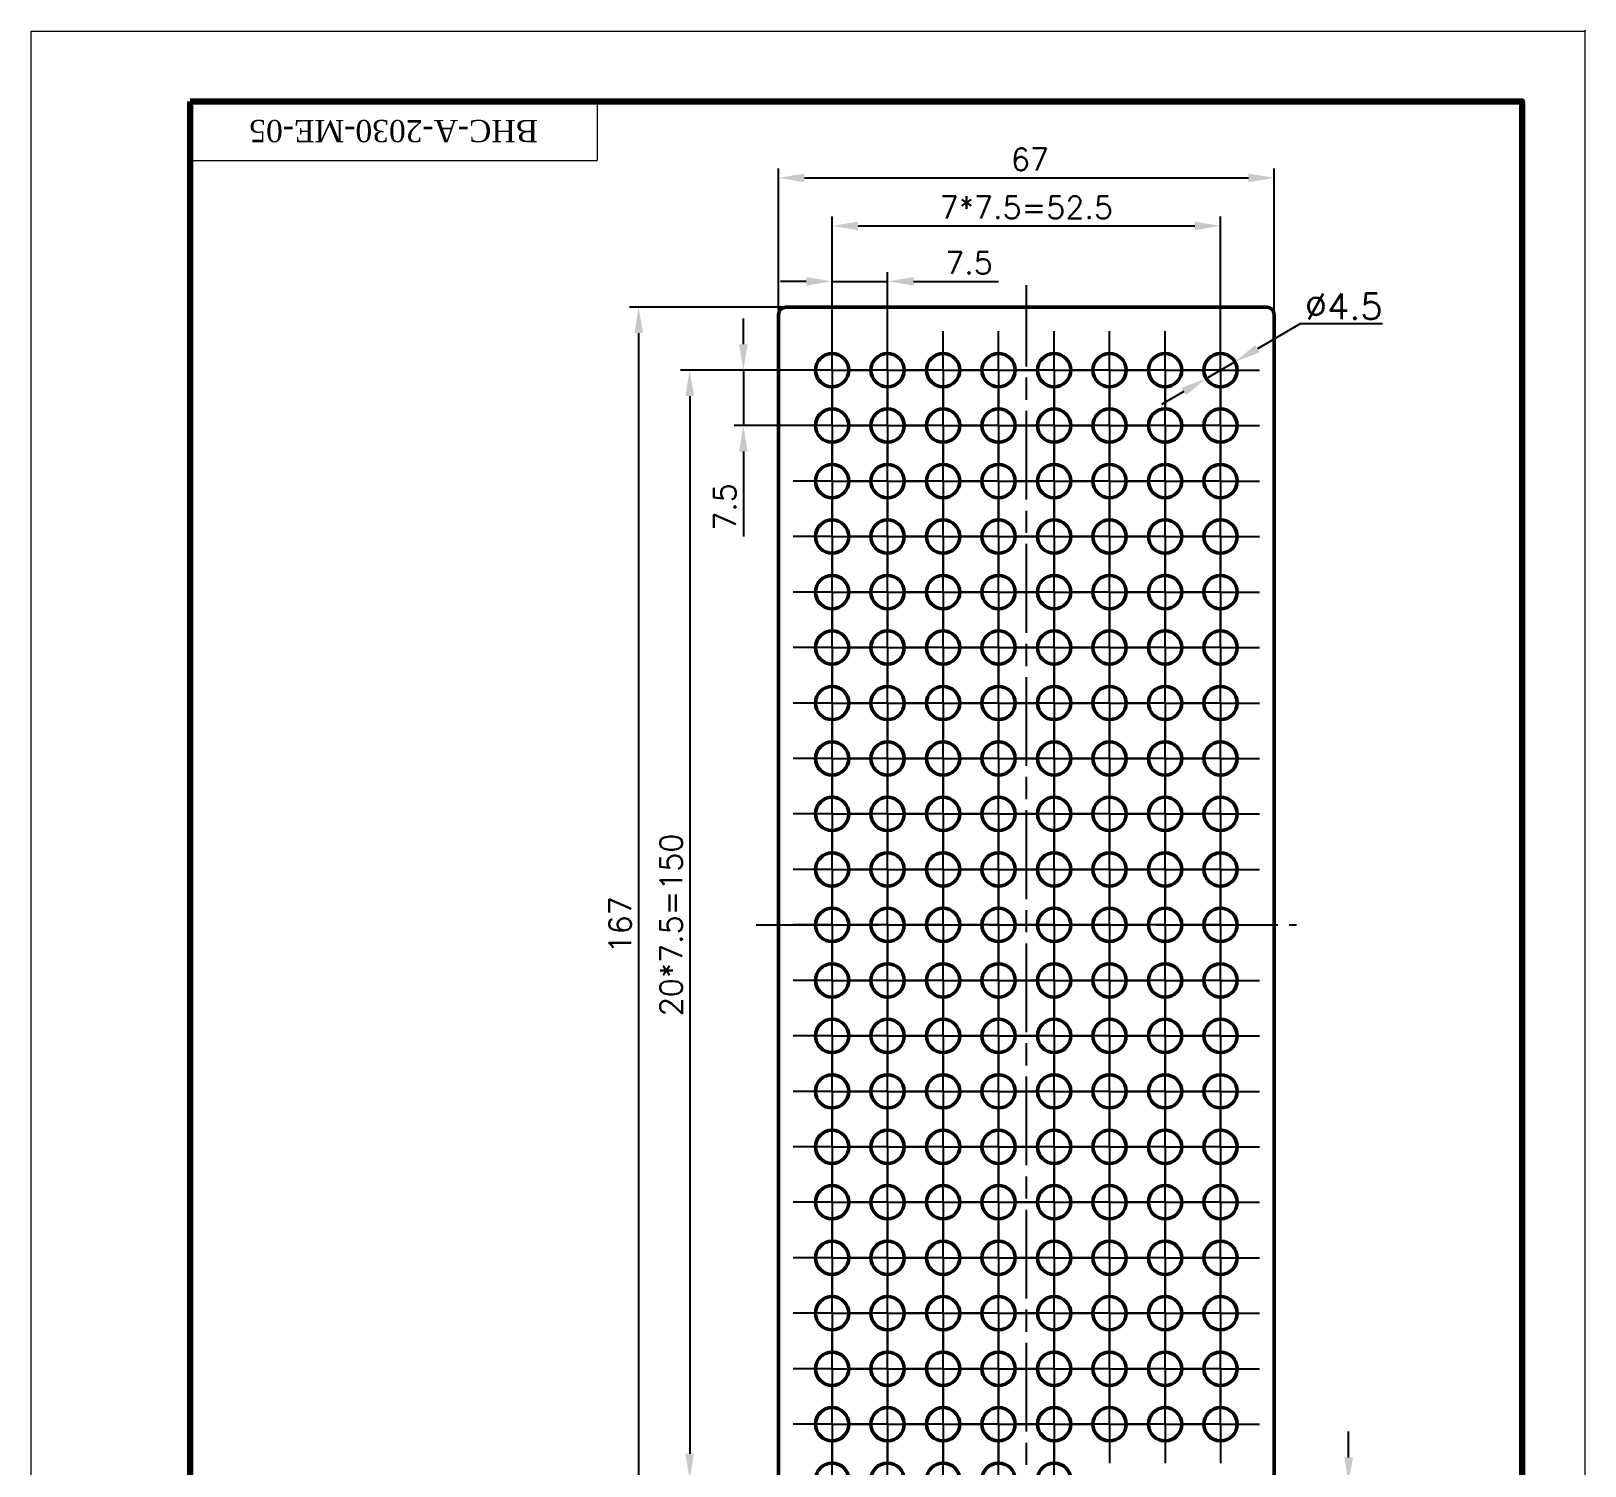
# Model space of a CAD drawing. Header units: millimetres. Extents: x -107 to 2261, y -1356 to -911.
# Drawn here: x 1355.8 to 1565.8, y -1105 to -911 of the extents above; entities that cross this region are included whole.
import ezdxf

# ---------------------------------------------------------------- set-up
doc = ezdxf.new("R2010")
doc.units = ezdxf.units.MM
doc.linetypes.add('AM_ISO08W050', pattern=[18, 12, -1.5, 3, -1.5])
doc.linetypes.add('AM_ISO08W050x2', pattern=[9, 6, -0.75, 1.5, -0.75])
doc.layers.get('Defpoints').update_dxf_attribs({"color": 4})
for name, color, linetype, lineweight in [('AM_0', 7, 'Continuous', 50), ('AM_5', 3, 'Continuous', 25), ('AM_6 @ 1', 2, 'Continuous', 35), ('AM_7', 4, 'AM_ISO08W050', 25)]:
    doc.layers.add(name, color=color, linetype=linetype, lineweight=lineweight)
doc.styles.add('HZTXT', font='txt.shx')
doc.styles.get("Standard").update_dxf_attribs({"font": 'ISOCP.SHX', "bigfont": 'gbcbig.shx'})
doc.styles.add('tnr', font='TIMES.TTF')
doc.dimstyles.new('AM_ISO$0', dxfattribs={"dimtxt": 3.5, "dimasz": 3.5, "dimexe": 1, "dimexo": 1, "dimgap": 1.5, "dimtad": 1, "dimdec": 1, "dimdsep": 46, "dimtxsty": 'Standard', "dimcen": 0, "dimclrd": 256, "dimclre": 256, "dimclrt": 2, "dimadec": 0, "dimazin": 2, "dimtp": 0.1, "dimtm": 0.1, "dimtfac": 0.71, "dimtdec": 1, "dimtmove": 0, "dimatfit": 3, "dimfxl": 1, "dimlwd": -1, "dimlwe": -1, "dimarcsym": 1})
doc.dimstyles.new('ISO-25$0', dxfattribs={"dimtxt": 3, "dimasz": 3.5, "dimexe": 1.25, "dimexo": 0.625, "dimgap": 1, "dimtad": 1, "dimdsep": 46, "dimtxsty": 'HZTXT', "dimcen": 2.5, "dimadec": 0, "dimazin": 0, "dimtfac": 1, "dimtmove": 0, "dimatfit": 3, "dimfxl": 1, "dimarcsym": 0})
doc.dimstyles.new('ISO-25$3', dxfattribs={"dimtxt": 3.5, "dimasz": 3.5, "dimexe": 1.25, "dimexo": 0.625, "dimtad": 1, "dimtoh": 1, "dimdsep": 46, "dimtxsty": 'HZTXT', "dimcen": 2.5, "dimadec": 0, "dimazin": 0, "dimtfac": 1, "dimtmove": 0, "dimatfit": 3, "dimfxl": 1, "dimarcsym": 0})

# ---------------------------------------------------------------- blocks, each defined once
blk = doc.blocks.new('*D141')
at = {"layer": 'AM_5', "color": 0, "lineweight": -2, "transparency": 16777216}
for p, q in [((1460.59, -944.84), (1457.09, -944.84)), ((1464.09, -956.22), (1464.09, -943.59)), ((1464.09, -944.84), (1471.59, -944.84)), ((1471.59, -956.22), (1471.59, -943.59)), ((1475.09, -944.84), (1486.59, -944.84))]:
    blk.add_line(p, q, dxfattribs=at)
at = {"layer": 'AM_5', "color": 0, "transparency": 16777216}
for points in [[(1460.59, -944.26), (1460.59, -945.42), (1464.09, -944.84)], [(1475.09, -944.26), (1475.09, -945.42), (1471.59, -944.84)]]:
    blk.add_solid(points, dxfattribs=at)
at = {"layer": 'Defpoints', "color": 0, "transparency": 16777216}
for p in [(1471.59, -944.84), (1464.09, -956.84), (1471.59, -956.84)]:
    blk.add_point(p, dxfattribs=at)
at = {"layer": 'AM_5', "color": 0, "transparency": 16777216, "insert": (1482.59, -942.34), "char_height": 3, "attachment_point": 5, "style": 'HZTXT'}
blk.add_mtext('7.5', dxfattribs=at)
blk = doc.blocks.new('*D142')
at = {"layer": 'AM_5', "color": 0, "lineweight": -2, "transparency": 16777216}
for p, q in [((1452.09, -953.34), (1452.09, -949.84)), ((1463.46, -956.84), (1450.84, -956.84)), ((1452.09, -956.84), (1452.09, -964.34)), ((1463.46, -964.34), (1450.84, -964.34)), ((1452.09, -967.84), (1452.09, -979.34))]:
    blk.add_line(p, q, dxfattribs=at)
at = {"layer": 'AM_5', "color": 0, "transparency": 16777216}
for points in [[(1451.51, -953.34), (1452.67, -953.34), (1452.09, -956.84)], [(1451.51, -967.84), (1452.67, -967.84), (1452.09, -964.34)]]:
    blk.add_solid(points, dxfattribs=at)
at = {"layer": 'Defpoints', "color": 0, "transparency": 16777216}
for p in [(1464.09, -956.84), (1452.09, -964.34), (1464.09, -964.34)]:
    blk.add_point(p, dxfattribs=at)
at = {"layer": 'AM_5', "color": 0, "transparency": 16777216, "insert": (1449.59, -975.34), "char_height": 3, "attachment_point": 5, "rotation": 90, "style": 'HZTXT'}
blk.add_mtext('7.5', dxfattribs=at)
blk = doc.blocks.new('*D143')
at = {"layer": 'AM_5', "color": 0, "lineweight": -2, "transparency": 16777216}
for p, q in [((1456.84, -948.72), (1456.84, -929.6)), ((1523.84, -950.82), (1523.84, -929.6)), ((1460.34, -930.85), (1520.34, -930.85))]:
    blk.add_line(p, q, dxfattribs=at)
at = {"layer": 'AM_5', "color": 0, "transparency": 16777216}
for points in [[(1460.34, -930.26), (1460.34, -931.43), (1456.84, -930.85)], [(1520.34, -930.26), (1520.34, -931.43), (1523.84, -930.85)]]:
    blk.add_solid(points, dxfattribs=at)
at = {"layer": 'Defpoints', "color": 0, "transparency": 16777216}
for p in [(1523.84, -930.85), (1456.84, -949.34), (1523.84, -951.44)]:
    blk.add_point(p, dxfattribs=at)
at = {"layer": 'AM_5', "color": 0, "transparency": 16777216, "insert": (1490.83, -928.35), "char_height": 3, "attachment_point": 5, "style": 'HZTXT'}
blk.add_mtext('67', dxfattribs=at)
blk = doc.blocks.new('*D144')
at = {"layer": 'AM_5', "color": 0, "lineweight": -2, "transparency": 16777216}
for p, q in [((1464.09, -956.22), (1464.09, -936.09)), ((1516.59, -956.22), (1516.59, -936.09)), ((1467.59, -937.34), (1513.09, -937.34))]:
    blk.add_line(p, q, dxfattribs=at)
at = {"layer": 'AM_5', "color": 0, "transparency": 16777216}
for points in [[(1467.59, -936.76), (1467.59, -937.92), (1464.09, -937.34)], [(1513.09, -936.76), (1513.09, -937.92), (1516.59, -937.34)]]:
    blk.add_solid(points, dxfattribs=at)
at = {"layer": 'Defpoints', "color": 0, "transparency": 16777216}
for p in [(1516.59, -937.34), (1464.09, -956.84), (1516.59, -956.84)]:
    blk.add_point(p, dxfattribs=at)
at = {"layer": 'AM_5', "color": 0, "transparency": 16777216, "insert": (1490.34, -934.84), "char_height": 3, "attachment_point": 5, "style": 'HZTXT'}
blk.add_mtext('7*7.5=52.5', dxfattribs=at)
blk = doc.blocks.new('*D145')
at = {"layer": 'AM_5', "color": 0, "lineweight": -2, "transparency": 16777216}
for p, q in [((1463.46, -956.84), (1443.59, -956.84)), ((1444.84, -960.34), (1444.84, -1103.34)), ((1463.46, -1106.84), (1443.59, -1106.84))]:
    blk.add_line(p, q, dxfattribs=at)
at = {"layer": 'AM_5', "color": 0, "transparency": 16777216}
for points in [[(1444.26, -960.34), (1445.42, -960.34), (1444.84, -956.84)], [(1444.26, -1103.34), (1445.42, -1103.34), (1444.84, -1106.84)]]:
    blk.add_solid(points, dxfattribs=at)
at = {"layer": 'Defpoints', "color": 0, "transparency": 16777216}
for p in [(1464.09, -956.84), (1444.84, -1106.84), (1464.09, -1106.84)]:
    blk.add_point(p, dxfattribs=at)
at = {"layer": 'AM_5', "color": 0, "transparency": 16777216, "insert": (1442.34, -1031.84), "char_height": 3, "attachment_point": 5, "rotation": 90, "style": 'HZTXT'}
blk.add_mtext('20*7.5=150', dxfattribs=at)
blk = doc.blocks.new('*D146')
at = {"layer": 'AM_5', "color": 0, "lineweight": -2, "transparency": 16777216}
for p, q in [((1461.25, -948.34), (1436.69, -948.34)), ((1437.94, -951.84), (1437.94, -1111.84)), ((1461.25, -1115.34), (1436.69, -1115.34))]:
    blk.add_line(p, q, dxfattribs=at)
at = {"layer": 'AM_5', "color": 0, "transparency": 16777216}
for points in [[(1437.36, -951.84), (1438.53, -951.84), (1437.94, -948.34)], [(1437.36, -1111.84), (1438.53, -1111.84), (1437.94, -1115.34)]]:
    blk.add_solid(points, dxfattribs=at)
at = {"layer": 'Defpoints', "color": 0, "transparency": 16777216}
for p in [(1461.88, -948.34), (1437.94, -1115.34), (1461.88, -1115.34)]:
    blk.add_point(p, dxfattribs=at)
at = {"layer": 'AM_5', "color": 0, "transparency": 16777216, "insert": (1435.44, -1031.84), "char_height": 3, "attachment_point": 5, "rotation": 90, "style": 'HZTXT'}
blk.add_mtext('167', dxfattribs=at)
blk = doc.blocks.new('*D147')
at = {"layer": 'AM_5', "color": 0, "lineweight": -2, "transparency": 16777216}
for p, q in [((1527.36, -950.59), (1521.56, -953.95)), ((1538.48, -950.59), (1527.36, -950.59)), ((1514.64, -957.97), (1518.53, -955.71)), ((1511.62, -959.73), (1508.59, -961.49))]:
    blk.add_line(p, q, dxfattribs=at)
at = {"layer": 'AM_5', "color": 0, "transparency": 16777216}
for points in [[(1521.27, -953.45), (1521.85, -954.46), (1518.53, -955.71)], [(1511.32, -959.23), (1511.91, -960.23), (1514.64, -957.97)]]:
    blk.add_solid(points, dxfattribs=at)
at = {"layer": 'Defpoints', "color": 0, "transparency": 16777216}
for p in [(1518.53, -955.71), (1514.64, -957.97)]:
    blk.add_point(p, dxfattribs=at)
at = {"layer": 'AM_5', "color": 0, "transparency": 16777216, "insert": (1533.23, -948.21), "char_height": 3.5, "attachment_point": 5, "style": 'HZTXT'}
blk.add_mtext('∅4.5', dxfattribs=at)
blk = doc.blocks.new('*D149')
at = {"layer": 'AM_5', "linetype": 'ByBlock', "transparency": 16777216}
for p, q in [((1533.89, -1103.84), (1533.89, -1100.34)), ((1522.89, -1107.34), (1534.89, -1107.34)), ((1533.89, -1115.34), (1533.89, -1107.34)), ((1503.84, -1115.34), (1534.89, -1115.34)), ((1533.89, -1118.84), (1533.89, -1122.34))]:
    blk.add_line(p, q, dxfattribs=at)
at = {"layer": 'AM_5', "transparency": 16777216}
for points in [[(1533.31, -1103.84), (1534.48, -1103.84), (1533.89, -1107.34)], [(1533.31, -1118.84), (1534.48, -1118.84), (1533.89, -1115.34)]]:
    blk.add_solid(points, dxfattribs=at)
at = {"layer": 'Defpoints', "color": 0, "transparency": 16777216}
for p in [(1521.89, -1107.34), (1533.89, -1107.34), (1502.84, -1115.34)]:
    blk.add_point(p, dxfattribs=at)
at = {"layer": 'AM_5', "color": 2, "transparency": 16777216, "insert": (1530.64, -1111.34), "char_height": 3.5, "attachment_point": 5, "rotation": 90}
blk.add_mtext('8', dxfattribs=at)

msp = doc.modelspace()

# ---------------------------------------------------------------- linework, layer by layer
at = {"color": 0, "lineweight": 13, "ltscale": 0.4}
for p in [(1432.328, -920.501), (1377.328, -928.501)]:
    msp.add_line(p, (1432.328, -928.501), dxfattribs=at)
at = {"color": 0, "linetype": 'ByBlock', "lineweight": 13, "ltscale": 0.4}
msp.add_lwpolyline([(1355.828, -911.001), (1565.828, -911.001), (1565.828, -1208.001), (1355.828, -1208.001)], close=True, dxfattribs=at)
at = {"color": 0, "lineweight": 100, "ltscale": 0.4}
msp.add_lwpolyline([(1377.328, -920.501), (1557.328, -920.501), (1557.328, -1198.501), (1377.328, -1198.501)], close=True, dxfattribs=at)
at = {"layer": 'AM_0'}
for p, q in [((1522.839, -948.341), (1457.839, -948.341)), ((1456.839, -949.341), (1456.839, -1114.341)), ((1523.839, -1106.341), (1523.839, -949.341))]:
    msp.add_line(p, q, dxfattribs=at)
for centre in [(1464.089, -956.841), (1471.589, -956.841), (1479.089, -956.841), (1486.589, -956.841), (1494.089, -956.841), (1501.589, -956.841), (1509.089, -956.841), (1516.589, -956.841), (1464.089, -964.341), (1471.589, -964.341), (1479.089, -964.341), (1486.589, -964.341), (1494.089, -964.341), (1501.589, -964.341), (1509.089, -964.341), (1516.589, -964.341), (1464.089, -971.841), (1471.589, -971.841), (1479.089, -971.841), (1486.589, -971.841), (1494.089, -971.841), (1501.589, -971.841), (1509.089, -971.841), (1516.589, -971.841), (1464.089, -979.341), (1471.589, -979.341), (1479.089, -979.341), (1486.589, -979.341), (1494.089, -979.341), (1501.589, -979.341), (1509.089, -979.341), (1516.589, -979.341), (1464.089, -986.841), (1471.589, -986.841), (1479.089, -986.841), (1486.589, -986.841), (1494.089, -986.841), (1501.589, -986.841), (1509.089, -986.841), (1516.589, -986.841), (1464.089, -994.341), (1471.589, -994.341), (1479.089, -994.341), (1486.589, -994.341), (1494.089, -994.341), (1501.589, -994.341), (1509.089, -994.341), (1516.589, -994.341), (1464.089, -1001.841), (1471.589, -1001.841), (1479.089, -1001.841), (1486.589, -1001.841), (1494.089, -1001.841), (1501.589, -1001.841), (1509.089, -1001.841), (1516.589, -1001.841), (1464.089, -1009.341), (1471.589, -1009.341), (1479.089, -1009.341), (1486.589, -1009.341), (1494.089, -1009.341), (1501.589, -1009.341), (1509.089, -1009.341), (1516.589, -1009.341), (1464.089, -1016.841), (1471.589, -1016.841), (1479.089, -1016.841), (1486.589, -1016.841), (1494.089, -1016.841), (1501.589, -1016.841), (1509.089, -1016.841), (1516.589, -1016.841), (1464.089, -1024.341), (1471.589, -1024.341), (1479.089, -1024.341), (1486.589, -1024.341), (1494.089, -1024.341), (1501.589, -1024.341), (1509.089, -1024.341), (1516.589, -1024.341), (1464.089, -1031.841), (1471.589, -1031.841), (1479.089, -1031.841), (1486.589, -1031.841), (1494.089, -1031.841), (1501.589, -1031.841), (1509.089, -1031.841), (1516.589, -1031.841), (1464.089, -1039.341), (1471.589, -1039.341), (1479.089, -1039.341), (1486.589, -1039.341), (1494.089, -1039.341), (1501.589, -1039.341), (1509.089, -1039.341), (1516.589, -1039.341), (1464.089, -1046.841), (1471.589, -1046.841), (1479.089, -1046.841), (1486.589, -1046.841), (1494.089, -1046.841), (1501.589, -1046.841), (1509.089, -1046.841), (1516.589, -1046.841), (1464.089, -1054.341), (1471.589, -1054.341), (1479.089, -1054.341), (1486.589, -1054.341), (1494.089, -1054.341), (1501.589, -1054.341), (1509.089, -1054.341), (1516.589, -1054.341), (1464.089, -1061.841), (1471.589, -1061.841), (1479.089, -1061.841), (1486.589, -1061.841), (1494.089, -1061.841), (1501.589, -1061.841), (1509.089, -1061.841), (1516.589, -1061.841), (1464.089, -1069.341), (1471.589, -1069.341), (1479.089, -1069.341), (1486.589, -1069.341), (1494.089, -1069.341), (1501.589, -1069.341), (1509.089, -1069.341), (1516.589, -1069.341), (1464.089, -1076.841), (1471.589, -1076.841), (1479.089, -1076.841), (1486.589, -1076.841), (1494.089, -1076.841), (1501.589, -1076.841), (1509.089, -1076.841), (1516.589, -1076.841), (1464.089, -1084.341), (1471.589, -1084.341), (1479.089, -1084.341), (1486.589, -1084.341), (1494.089, -1084.341), (1501.589, -1084.341), (1509.089, -1084.341), (1516.589, -1084.341), (1464.089, -1091.841), (1471.589, -1091.841), (1479.089, -1091.841), (1486.589, -1091.841), (1494.089, -1091.841), (1501.589, -1091.841), (1509.089, -1091.841), (1516.589, -1091.841), (1464.089, -1099.341), (1471.589, -1099.341), (1479.089, -1099.341), (1486.589, -1099.341), (1494.089, -1099.341), (1501.589, -1099.341), (1509.089, -1099.341), (1516.589, -1099.341), (1464.089, -1106.841), (1471.589, -1106.841), (1479.089, -1106.841), (1486.589, -1106.841), (1494.089, -1106.841)]:
    msp.add_circle(centre, 2.25, dxfattribs=at)
for centre, start, end in [((1457.839, -949.341), 90, 180), ((1522.839, -949.341), 0, 90)]:
    msp.add_arc(centre, 1, start, end, dxfattribs=at)
at = {"layer": 'AM_5'}
msp.add_point((1565.828, -911.001), dxfattribs=at)
at = {"layer": 'AM_7'}
for p, q in [((1490.339, -1118.341), (1490.339, -945.341)), ((1453.839, -1031.841), (1526.839, -1031.841))]:
    msp.add_line(p, q, dxfattribs=at)
at = {"layer": 'AM_7', "linetype": 'AM_ISO08W050x2'}
for p, q in [((1464.089, -956.841), (1464.089, -951.591)), ((1471.589, -956.841), (1471.589, -951.591)), ((1479.089, -956.841), (1479.089, -951.591)), ((1486.589, -956.841), (1486.589, -951.591)), ((1494.089, -956.841), (1494.089, -951.591)), ((1501.589, -956.841), (1501.589, -951.591)), ((1509.089, -956.841), (1509.089, -951.591)), ((1516.589, -956.841), (1516.589, -951.591)), ((1464.089, -956.841), (1458.839, -956.841)), ((1464.089, -956.841), (1469.339, -956.841)), ((1464.089, -956.841), (1464.089, -962.091)), ((1471.589, -956.841), (1466.339, -956.841)), ((1471.589, -956.841), (1476.839, -956.841)), ((1471.589, -956.841), (1471.589, -962.091)), ((1479.089, -956.841), (1473.839, -956.841)), ((1479.089, -956.841), (1484.339, -956.841)), ((1479.089, -956.841), (1479.089, -962.091)), ((1486.589, -956.841), (1481.339, -956.841)), ((1486.589, -956.841), (1491.839, -956.841)), ((1486.589, -956.841), (1486.589, -962.091)), ((1494.089, -956.841), (1488.839, -956.841)), ((1494.089, -956.841), (1499.339, -956.841)), ((1494.089, -956.841), (1494.089, -962.091)), ((1501.589, -956.841), (1496.339, -956.841)), ((1501.589, -956.841), (1506.839, -956.841)), ((1501.589, -956.841), (1501.589, -962.091)), ((1509.089, -956.841), (1503.839, -956.841)), ((1509.089, -956.841), (1514.339, -956.841)), ((1509.089, -956.841), (1509.089, -962.091)), ((1516.589, -956.841), (1511.339, -956.841)), ((1516.589, -956.841), (1521.839, -956.841)), ((1516.589, -956.841), (1516.589, -962.091)), ((1464.089, -964.341), (1464.089, -959.091)), ((1471.589, -964.341), (1471.589, -959.091)), ((1479.089, -964.341), (1479.089, -959.091)), ((1486.589, -964.341), (1486.589, -959.091)), ((1494.089, -964.341), (1494.089, -959.091)), ((1501.589, -964.341), (1501.589, -959.091)), ((1509.089, -964.341), (1509.089, -959.091)), ((1516.589, -964.341), (1516.589, -959.091)), ((1464.089, -964.341), (1458.839, -964.341)), ((1464.089, -964.341), (1469.339, -964.341)), ((1464.089, -964.341), (1464.089, -969.591)), ((1471.589, -964.341), (1466.339, -964.341)), ((1471.589, -964.341), (1476.839, -964.341)), ((1471.589, -964.341), (1471.589, -969.591)), ((1479.089, -964.341), (1473.839, -964.341)), ((1479.089, -964.341), (1484.339, -964.341)), ((1479.089, -964.341), (1479.089, -969.591)), ((1486.589, -964.341), (1481.339, -964.341)), ((1486.589, -964.341), (1491.839, -964.341)), ((1486.589, -964.341), (1486.589, -969.591)), ((1494.089, -964.341), (1488.839, -964.341)), ((1494.089, -964.341), (1499.339, -964.341)), ((1494.089, -964.341), (1494.089, -969.591)), ((1501.589, -964.341), (1496.339, -964.341)), ((1501.589, -964.341), (1506.839, -964.341)), ((1501.589, -964.341), (1501.589, -969.591)), ((1509.089, -964.341), (1503.839, -964.341)), ((1509.089, -964.341), (1514.339, -964.341)), ((1509.089, -964.341), (1509.089, -969.591)), ((1516.589, -964.341), (1511.339, -964.341)), ((1516.589, -964.341), (1521.839, -964.341)), ((1516.589, -964.341), (1516.589, -969.591)), ((1464.089, -971.841), (1464.089, -966.591)), ((1471.589, -971.841), (1471.589, -966.591)), ((1479.089, -971.841), (1479.089, -966.591)), ((1486.589, -971.841), (1486.589, -966.591)), ((1494.089, -971.841), (1494.089, -966.591)), ((1501.589, -971.841), (1501.589, -966.591)), ((1509.089, -971.841), (1509.089, -966.591)), ((1516.589, -971.841), (1516.589, -966.591)), ((1464.089, -971.841), (1458.839, -971.841)), ((1464.089, -971.841), (1469.339, -971.841)), ((1464.089, -971.841), (1464.089, -977.091)), ((1471.589, -971.841), (1466.339, -971.841)), ((1471.589, -971.841), (1476.839, -971.841)), ((1471.589, -971.841), (1471.589, -977.091)), ((1479.089, -971.841), (1473.839, -971.841)), ((1479.089, -971.841), (1484.339, -971.841)), ((1479.089, -971.841), (1479.089, -977.091)), ((1486.589, -971.841), (1481.339, -971.841)), ((1486.589, -971.841), (1491.839, -971.841)), ((1486.589, -971.841), (1486.589, -977.091)), ((1494.089, -971.841), (1488.839, -971.841)), ((1494.089, -971.841), (1499.339, -971.841)), ((1494.089, -971.841), (1494.089, -977.091)), ((1501.589, -971.841), (1496.339, -971.841)), ((1501.589, -971.841), (1506.839, -971.841)), ((1501.589, -971.841), (1501.589, -977.091)), ((1509.089, -971.841), (1503.839, -971.841)), ((1509.089, -971.841), (1514.339, -971.841)), ((1509.089, -971.841), (1509.089, -977.091)), ((1516.589, -971.841), (1511.339, -971.841)), ((1516.589, -971.841), (1521.839, -971.841)), ((1516.589, -971.841), (1516.589, -977.091)), ((1464.089, -979.341), (1464.089, -974.091)), ((1471.589, -979.341), (1471.589, -974.091)), ((1479.089, -979.341), (1479.089, -974.091)), ((1486.589, -979.341), (1486.589, -974.091)), ((1494.089, -979.341), (1494.089, -974.091)), ((1501.589, -979.341), (1501.589, -974.091)), ((1509.089, -979.341), (1509.089, -974.091)), ((1516.589, -979.341), (1516.589, -974.091)), ((1464.089, -979.341), (1458.839, -979.341)), ((1464.089, -979.341), (1469.339, -979.341)), ((1464.089, -979.341), (1464.089, -984.591)), ((1471.589, -979.341), (1466.339, -979.341)), ((1471.589, -979.341), (1476.839, -979.341)), ((1471.589, -979.341), (1471.589, -984.591)), ((1479.089, -979.341), (1473.839, -979.341)), ((1479.089, -979.341), (1484.339, -979.341)), ((1479.089, -979.341), (1479.089, -984.591)), ((1486.589, -979.341), (1481.339, -979.341)), ((1486.589, -979.341), (1491.839, -979.341)), ((1486.589, -979.341), (1486.589, -984.591)), ((1494.089, -979.341), (1488.839, -979.341)), ((1494.089, -979.341), (1499.339, -979.341)), ((1494.089, -979.341), (1494.089, -984.591)), ((1501.589, -979.341), (1496.339, -979.341)), ((1501.589, -979.341), (1506.839, -979.341)), ((1501.589, -979.341), (1501.589, -984.591)), ((1509.089, -979.341), (1503.839, -979.341)), ((1509.089, -979.341), (1514.339, -979.341)), ((1509.089, -979.341), (1509.089, -984.591)), ((1516.589, -979.341), (1511.339, -979.341)), ((1516.589, -979.341), (1521.839, -979.341)), ((1516.589, -979.341), (1516.589, -984.591)), ((1464.089, -986.841), (1464.089, -981.591)), ((1471.589, -986.841), (1471.589, -981.591)), ((1479.089, -986.841), (1479.089, -981.591)), ((1486.589, -986.841), (1486.589, -981.591)), ((1494.089, -986.841), (1494.089, -981.591)), ((1501.589, -986.841), (1501.589, -981.591)), ((1509.089, -986.841), (1509.089, -981.591)), ((1516.589, -986.841), (1516.589, -981.591)), ((1464.089, -986.841), (1458.839, -986.841)), ((1464.089, -986.841), (1469.339, -986.841)), ((1464.089, -986.841), (1464.089, -992.091)), ((1471.589, -986.841), (1466.339, -986.841)), ((1471.589, -986.841), (1476.839, -986.841)), ((1471.589, -986.841), (1471.589, -992.091)), ((1479.089, -986.841), (1473.839, -986.841)), ((1479.089, -986.841), (1484.339, -986.841)), ((1479.089, -986.841), (1479.089, -992.091)), ((1486.589, -986.841), (1481.339, -986.841)), ((1486.589, -986.841), (1491.839, -986.841)), ((1486.589, -986.841), (1486.589, -992.091)), ((1494.089, -986.841), (1488.839, -986.841)), ((1494.089, -986.841), (1499.339, -986.841)), ((1494.089, -986.841), (1494.089, -992.091)), ((1501.589, -986.841), (1496.339, -986.841)), ((1501.589, -986.841), (1506.839, -986.841)), ((1501.589, -986.841), (1501.589, -992.091)), ((1509.089, -986.841), (1503.839, -986.841)), ((1509.089, -986.841), (1514.339, -986.841)), ((1509.089, -986.841), (1509.089, -992.091)), ((1516.589, -986.841), (1511.339, -986.841)), ((1516.589, -986.841), (1521.839, -986.841)), ((1516.589, -986.841), (1516.589, -992.091)), ((1464.089, -994.341), (1464.089, -989.091)), ((1471.589, -994.341), (1471.589, -989.091)), ((1479.089, -994.341), (1479.089, -989.091)), ((1486.589, -994.341), (1486.589, -989.091)), ((1494.089, -994.341), (1494.089, -989.091)), ((1501.589, -994.341), (1501.589, -989.091)), ((1509.089, -994.341), (1509.089, -989.091)), ((1516.589, -994.341), (1516.589, -989.091)), ((1464.089, -994.341), (1458.839, -994.341)), ((1464.089, -994.341), (1469.339, -994.341)), ((1464.089, -994.341), (1464.089, -999.591)), ((1471.589, -994.341), (1466.339, -994.341)), ((1471.589, -994.341), (1476.839, -994.341)), ((1471.589, -994.341), (1471.589, -999.591)), ((1479.089, -994.341), (1473.839, -994.341)), ((1479.089, -994.341), (1484.339, -994.341)), ((1479.089, -994.341), (1479.089, -999.591)), ((1486.589, -994.341), (1481.339, -994.341)), ((1486.589, -994.341), (1491.839, -994.341)), ((1486.589, -994.341), (1486.589, -999.591)), ((1494.089, -994.341), (1488.839, -994.341)), ((1494.089, -994.341), (1499.339, -994.341)), ((1494.089, -994.341), (1494.089, -999.591)), ((1501.589, -994.341), (1496.339, -994.341)), ((1501.589, -994.341), (1506.839, -994.341)), ((1501.589, -994.341), (1501.589, -999.591)), ((1509.089, -994.341), (1503.839, -994.341)), ((1509.089, -994.341), (1514.339, -994.341)), ((1509.089, -994.341), (1509.089, -999.591)), ((1516.589, -994.341), (1511.339, -994.341)), ((1516.589, -994.341), (1521.839, -994.341)), ((1516.589, -994.341), (1516.589, -999.591)), ((1464.089, -1001.841), (1464.089, -996.591)), ((1471.589, -1001.841), (1471.589, -996.591)), ((1479.089, -1001.841), (1479.089, -996.591)), ((1486.589, -1001.841), (1486.589, -996.591)), ((1494.089, -1001.841), (1494.089, -996.591)), ((1501.589, -1001.841), (1501.589, -996.591)), ((1509.089, -1001.841), (1509.089, -996.591)), ((1516.589, -1001.841), (1516.589, -996.591)), ((1464.089, -1001.841), (1458.839, -1001.841)), ((1464.089, -1001.841), (1469.339, -1001.841)), ((1464.089, -1001.841), (1464.089, -1007.091)), ((1471.589, -1001.841), (1466.339, -1001.841)), ((1471.589, -1001.841), (1476.839, -1001.841)), ((1471.589, -1001.841), (1471.589, -1007.091)), ((1479.089, -1001.841), (1473.839, -1001.841)), ((1479.089, -1001.841), (1484.339, -1001.841)), ((1479.089, -1001.841), (1479.089, -1007.091)), ((1486.589, -1001.841), (1481.339, -1001.841)), ((1486.589, -1001.841), (1491.839, -1001.841)), ((1486.589, -1001.841), (1486.589, -1007.091)), ((1494.089, -1001.841), (1488.839, -1001.841)), ((1494.089, -1001.841), (1499.339, -1001.841)), ((1494.089, -1001.841), (1494.089, -1007.091)), ((1501.589, -1001.841), (1496.339, -1001.841)), ((1501.589, -1001.841), (1506.839, -1001.841)), ((1501.589, -1001.841), (1501.589, -1007.091)), ((1509.089, -1001.841), (1503.839, -1001.841)), ((1509.089, -1001.841), (1514.339, -1001.841)), ((1509.089, -1001.841), (1509.089, -1007.091)), ((1516.589, -1001.841), (1511.339, -1001.841)), ((1516.589, -1001.841), (1521.839, -1001.841)), ((1516.589, -1001.841), (1516.589, -1007.091)), ((1464.089, -1009.341), (1464.089, -1004.091)), ((1471.589, -1009.341), (1471.589, -1004.091)), ((1479.089, -1009.341), (1479.089, -1004.091)), ((1486.589, -1009.341), (1486.589, -1004.091)), ((1494.089, -1009.341), (1494.089, -1004.091)), ((1501.589, -1009.341), (1501.589, -1004.091)), ((1509.089, -1009.341), (1509.089, -1004.091)), ((1516.589, -1009.341), (1516.589, -1004.091)), ((1464.089, -1009.341), (1458.839, -1009.341)), ((1464.089, -1009.341), (1469.339, -1009.341)), ((1464.089, -1009.341), (1464.089, -1014.591)), ((1471.589, -1009.341), (1466.339, -1009.341)), ((1471.589, -1009.341), (1476.839, -1009.341)), ((1471.589, -1009.341), (1471.589, -1014.591)), ((1479.089, -1009.341), (1473.839, -1009.341)), ((1479.089, -1009.341), (1484.339, -1009.341)), ((1479.089, -1009.341), (1479.089, -1014.591)), ((1486.589, -1009.341), (1481.339, -1009.341)), ((1486.589, -1009.341), (1491.839, -1009.341)), ((1486.589, -1009.341), (1486.589, -1014.591)), ((1494.089, -1009.341), (1488.839, -1009.341)), ((1494.089, -1009.341), (1499.339, -1009.341)), ((1494.089, -1009.341), (1494.089, -1014.591)), ((1501.589, -1009.341), (1496.339, -1009.341)), ((1501.589, -1009.341), (1506.839, -1009.341)), ((1501.589, -1009.341), (1501.589, -1014.591)), ((1509.089, -1009.341), (1503.839, -1009.341)), ((1509.089, -1009.341), (1514.339, -1009.341)), ((1509.089, -1009.341), (1509.089, -1014.591)), ((1516.589, -1009.341), (1511.339, -1009.341)), ((1516.589, -1009.341), (1521.839, -1009.341)), ((1516.589, -1009.341), (1516.589, -1014.591)), ((1464.089, -1016.841), (1464.089, -1011.591)), ((1471.589, -1016.841), (1471.589, -1011.591)), ((1479.089, -1016.841), (1479.089, -1011.591)), ((1486.589, -1016.841), (1486.589, -1011.591)), ((1494.089, -1016.841), (1494.089, -1011.591)), ((1501.589, -1016.841), (1501.589, -1011.591)), ((1509.089, -1016.841), (1509.089, -1011.591)), ((1516.589, -1016.841), (1516.589, -1011.591)), ((1464.089, -1016.841), (1458.839, -1016.841)), ((1464.089, -1016.841), (1469.339, -1016.841)), ((1464.089, -1016.841), (1464.089, -1022.091)), ((1471.589, -1016.841), (1466.339, -1016.841)), ((1471.589, -1016.841), (1476.839, -1016.841)), ((1471.589, -1016.841), (1471.589, -1022.091)), ((1479.089, -1016.841), (1473.839, -1016.841)), ((1479.089, -1016.841), (1484.339, -1016.841)), ((1479.089, -1016.841), (1479.089, -1022.091)), ((1486.589, -1016.841), (1481.339, -1016.841)), ((1486.589, -1016.841), (1491.839, -1016.841)), ((1486.589, -1016.841), (1486.589, -1022.091)), ((1494.089, -1016.841), (1488.839, -1016.841)), ((1494.089, -1016.841), (1499.339, -1016.841)), ((1494.089, -1016.841), (1494.089, -1022.091)), ((1501.589, -1016.841), (1496.339, -1016.841)), ((1501.589, -1016.841), (1506.839, -1016.841)), ((1501.589, -1016.841), (1501.589, -1022.091)), ((1509.089, -1016.841), (1503.839, -1016.841)), ((1509.089, -1016.841), (1514.339, -1016.841)), ((1509.089, -1016.841), (1509.089, -1022.091)), ((1516.589, -1016.841), (1511.339, -1016.841)), ((1516.589, -1016.841), (1521.839, -1016.841)), ((1516.589, -1016.841), (1516.589, -1022.091)), ((1464.089, -1024.341), (1464.089, -1019.091)), ((1471.589, -1024.341), (1471.589, -1019.091)), ((1479.089, -1024.341), (1479.089, -1019.091)), ((1486.589, -1024.341), (1486.589, -1019.091)), ((1494.089, -1024.341), (1494.089, -1019.091)), ((1501.589, -1024.341), (1501.589, -1019.091)), ((1509.089, -1024.341), (1509.089, -1019.091)), ((1516.589, -1024.341), (1516.589, -1019.091)), ((1464.089, -1024.341), (1458.839, -1024.341)), ((1464.089, -1024.341), (1469.339, -1024.341)), ((1464.089, -1024.341), (1464.089, -1029.591)), ((1471.589, -1024.341), (1466.339, -1024.341)), ((1471.589, -1024.341), (1476.839, -1024.341)), ((1471.589, -1024.341), (1471.589, -1029.591)), ((1479.089, -1024.341), (1473.839, -1024.341)), ((1479.089, -1024.341), (1484.339, -1024.341)), ((1479.089, -1024.341), (1479.089, -1029.591)), ((1486.589, -1024.341), (1481.339, -1024.341)), ((1486.589, -1024.341), (1491.839, -1024.341)), ((1486.589, -1024.341), (1486.589, -1029.591)), ((1494.089, -1024.341), (1488.839, -1024.341)), ((1494.089, -1024.341), (1499.339, -1024.341)), ((1494.089, -1024.341), (1494.089, -1029.591)), ((1501.589, -1024.341), (1496.339, -1024.341)), ((1501.589, -1024.341), (1506.839, -1024.341)), ((1501.589, -1024.341), (1501.589, -1029.591)), ((1509.089, -1024.341), (1503.839, -1024.341)), ((1509.089, -1024.341), (1514.339, -1024.341)), ((1509.089, -1024.341), (1509.089, -1029.591)), ((1516.589, -1024.341), (1511.339, -1024.341)), ((1516.589, -1024.341), (1521.839, -1024.341)), ((1516.589, -1024.341), (1516.589, -1029.591)), ((1464.089, -1031.841), (1464.089, -1026.591)), ((1471.589, -1031.841), (1471.589, -1026.591)), ((1479.089, -1031.841), (1479.089, -1026.591)), ((1486.589, -1031.841), (1486.589, -1026.591)), ((1494.089, -1031.841), (1494.089, -1026.591)), ((1501.589, -1031.841), (1501.589, -1026.591)), ((1509.089, -1031.841), (1509.089, -1026.591)), ((1516.589, -1031.841), (1516.589, -1026.591)), ((1464.089, -1031.841), (1458.839, -1031.841)), ((1464.089, -1031.841), (1469.339, -1031.841)), ((1464.089, -1031.841), (1464.089, -1037.091)), ((1471.589, -1031.841), (1466.339, -1031.841)), ((1471.589, -1031.841), (1476.839, -1031.841)), ((1471.589, -1031.841), (1471.589, -1037.091)), ((1479.089, -1031.841), (1473.839, -1031.841)), ((1479.089, -1031.841), (1484.339, -1031.841)), ((1479.089, -1031.841), (1479.089, -1037.091)), ((1486.589, -1031.841), (1481.339, -1031.841)), ((1486.589, -1031.841), (1491.839, -1031.841)), ((1486.589, -1031.841), (1486.589, -1037.091)), ((1494.089, -1031.841), (1488.839, -1031.841)), ((1494.089, -1031.841), (1499.339, -1031.841)), ((1494.089, -1031.841), (1494.089, -1037.091)), ((1501.589, -1031.841), (1496.339, -1031.841)), ((1501.589, -1031.841), (1506.839, -1031.841)), ((1501.589, -1031.841), (1501.589, -1037.091)), ((1509.089, -1031.841), (1503.839, -1031.841)), ((1509.089, -1031.841), (1514.339, -1031.841)), ((1509.089, -1031.841), (1509.089, -1037.091)), ((1516.589, -1031.841), (1511.339, -1031.841)), ((1516.589, -1031.841), (1521.839, -1031.841)), ((1516.589, -1031.841), (1516.589, -1037.091)), ((1464.089, -1039.341), (1464.089, -1034.091)), ((1471.589, -1039.341), (1471.589, -1034.091)), ((1479.089, -1039.341), (1479.089, -1034.091)), ((1486.589, -1039.341), (1486.589, -1034.091)), ((1494.089, -1039.341), (1494.089, -1034.091)), ((1501.589, -1039.341), (1501.589, -1034.091)), ((1509.089, -1039.341), (1509.089, -1034.091)), ((1516.589, -1039.341), (1516.589, -1034.091)), ((1464.089, -1039.341), (1458.839, -1039.341)), ((1464.089, -1039.341), (1469.339, -1039.341)), ((1464.089, -1039.341), (1464.089, -1044.591)), ((1471.589, -1039.341), (1466.339, -1039.341)), ((1471.589, -1039.341), (1476.839, -1039.341)), ((1471.589, -1039.341), (1471.589, -1044.591)), ((1479.089, -1039.341), (1473.839, -1039.341)), ((1479.089, -1039.341), (1484.339, -1039.341)), ((1479.089, -1039.341), (1479.089, -1044.591)), ((1486.589, -1039.341), (1481.339, -1039.341)), ((1486.589, -1039.341), (1491.839, -1039.341)), ((1486.589, -1039.341), (1486.589, -1044.591)), ((1494.089, -1039.341), (1488.839, -1039.341)), ((1494.089, -1039.341), (1499.339, -1039.341)), ((1494.089, -1039.341), (1494.089, -1044.591)), ((1501.589, -1039.341), (1496.339, -1039.341)), ((1501.589, -1039.341), (1506.839, -1039.341)), ((1501.589, -1039.341), (1501.589, -1044.591)), ((1509.089, -1039.341), (1503.839, -1039.341)), ((1509.089, -1039.341), (1514.339, -1039.341)), ((1509.089, -1039.341), (1509.089, -1044.591)), ((1516.589, -1039.341), (1511.339, -1039.341)), ((1516.589, -1039.341), (1521.839, -1039.341)), ((1516.589, -1039.341), (1516.589, -1044.591)), ((1464.089, -1046.841), (1464.089, -1041.591)), ((1471.589, -1046.841), (1471.589, -1041.591)), ((1479.089, -1046.841), (1479.089, -1041.591)), ((1486.589, -1046.841), (1486.589, -1041.591)), ((1494.089, -1046.841), (1494.089, -1041.591)), ((1501.589, -1046.841), (1501.589, -1041.591)), ((1509.089, -1046.841), (1509.089, -1041.591)), ((1516.589, -1046.841), (1516.589, -1041.591)), ((1464.089, -1046.841), (1458.839, -1046.841)), ((1464.089, -1046.841), (1469.339, -1046.841)), ((1464.089, -1046.841), (1464.089, -1052.091)), ((1471.589, -1046.841), (1466.339, -1046.841)), ((1471.589, -1046.841), (1476.839, -1046.841)), ((1471.589, -1046.841), (1471.589, -1052.091)), ((1479.089, -1046.841), (1473.839, -1046.841)), ((1479.089, -1046.841), (1484.339, -1046.841)), ((1479.089, -1046.841), (1479.089, -1052.091)), ((1486.589, -1046.841), (1481.339, -1046.841)), ((1486.589, -1046.841), (1491.839, -1046.841)), ((1486.589, -1046.841), (1486.589, -1052.091)), ((1494.089, -1046.841), (1488.839, -1046.841)), ((1494.089, -1046.841), (1499.339, -1046.841)), ((1494.089, -1046.841), (1494.089, -1052.091)), ((1501.589, -1046.841), (1496.339, -1046.841)), ((1501.589, -1046.841), (1506.839, -1046.841)), ((1501.589, -1046.841), (1501.589, -1052.091)), ((1509.089, -1046.841), (1503.839, -1046.841)), ((1509.089, -1046.841), (1514.339, -1046.841)), ((1509.089, -1046.841), (1509.089, -1052.091)), ((1516.589, -1046.841), (1511.339, -1046.841)), ((1516.589, -1046.841), (1521.839, -1046.841)), ((1516.589, -1046.841), (1516.589, -1052.091)), ((1464.089, -1054.341), (1464.089, -1049.091)), ((1471.589, -1054.341), (1471.589, -1049.091)), ((1479.089, -1054.341), (1479.089, -1049.091)), ((1486.589, -1054.341), (1486.589, -1049.091)), ((1494.089, -1054.341), (1494.089, -1049.091)), ((1501.589, -1054.341), (1501.589, -1049.091)), ((1509.089, -1054.341), (1509.089, -1049.091)), ((1516.589, -1054.341), (1516.589, -1049.091)), ((1464.089, -1054.341), (1458.839, -1054.341)), ((1464.089, -1054.341), (1469.339, -1054.341)), ((1464.089, -1054.341), (1464.089, -1059.591)), ((1471.589, -1054.341), (1466.339, -1054.341)), ((1471.589, -1054.341), (1476.839, -1054.341)), ((1471.589, -1054.341), (1471.589, -1059.591)), ((1479.089, -1054.341), (1473.839, -1054.341)), ((1479.089, -1054.341), (1484.339, -1054.341)), ((1479.089, -1054.341), (1479.089, -1059.591)), ((1486.589, -1054.341), (1481.339, -1054.341)), ((1486.589, -1054.341), (1491.839, -1054.341)), ((1486.589, -1054.341), (1486.589, -1059.591)), ((1494.089, -1054.341), (1488.839, -1054.341)), ((1494.089, -1054.341), (1499.339, -1054.341)), ((1494.089, -1054.341), (1494.089, -1059.591)), ((1501.589, -1054.341), (1496.339, -1054.341)), ((1501.589, -1054.341), (1506.839, -1054.341)), ((1501.589, -1054.341), (1501.589, -1059.591)), ((1509.089, -1054.341), (1503.839, -1054.341)), ((1509.089, -1054.341), (1514.339, -1054.341)), ((1509.089, -1054.341), (1509.089, -1059.591)), ((1516.589, -1054.341), (1511.339, -1054.341)), ((1516.589, -1054.341), (1521.839, -1054.341)), ((1516.589, -1054.341), (1516.589, -1059.591)), ((1464.089, -1061.841), (1464.089, -1056.591)), ((1471.589, -1061.841), (1471.589, -1056.591)), ((1479.089, -1061.841), (1479.089, -1056.591)), ((1486.589, -1061.841), (1486.589, -1056.591)), ((1494.089, -1061.841), (1494.089, -1056.591)), ((1501.589, -1061.841), (1501.589, -1056.591)), ((1509.089, -1061.841), (1509.089, -1056.591)), ((1516.589, -1061.841), (1516.589, -1056.591)), ((1464.089, -1061.841), (1458.839, -1061.841)), ((1464.089, -1061.841), (1469.339, -1061.841)), ((1464.089, -1061.841), (1464.089, -1067.091)), ((1471.589, -1061.841), (1466.339, -1061.841)), ((1471.589, -1061.841), (1476.839, -1061.841)), ((1471.589, -1061.841), (1471.589, -1067.091)), ((1479.089, -1061.841), (1473.839, -1061.841)), ((1479.089, -1061.841), (1484.339, -1061.841)), ((1479.089, -1061.841), (1479.089, -1067.091)), ((1486.589, -1061.841), (1481.339, -1061.841)), ((1486.589, -1061.841), (1491.839, -1061.841)), ((1486.589, -1061.841), (1486.589, -1067.091)), ((1494.089, -1061.841), (1488.839, -1061.841)), ((1494.089, -1061.841), (1499.339, -1061.841)), ((1494.089, -1061.841), (1494.089, -1067.091)), ((1501.589, -1061.841), (1496.339, -1061.841)), ((1501.589, -1061.841), (1506.839, -1061.841)), ((1501.589, -1061.841), (1501.589, -1067.091)), ((1509.089, -1061.841), (1503.839, -1061.841)), ((1509.089, -1061.841), (1514.339, -1061.841)), ((1509.089, -1061.841), (1509.089, -1067.091)), ((1516.589, -1061.841), (1511.339, -1061.841)), ((1516.589, -1061.841), (1521.839, -1061.841)), ((1516.589, -1061.841), (1516.589, -1067.091)), ((1464.089, -1069.341), (1464.089, -1064.091)), ((1471.589, -1069.341), (1471.589, -1064.091)), ((1479.089, -1069.341), (1479.089, -1064.091)), ((1486.589, -1069.341), (1486.589, -1064.091)), ((1494.089, -1069.341), (1494.089, -1064.091)), ((1501.589, -1069.341), (1501.589, -1064.091)), ((1509.089, -1069.341), (1509.089, -1064.091)), ((1516.589, -1069.341), (1516.589, -1064.091)), ((1464.089, -1069.341), (1458.839, -1069.341)), ((1464.089, -1069.341), (1469.339, -1069.341)), ((1464.089, -1069.341), (1464.089, -1074.591)), ((1471.589, -1069.341), (1466.339, -1069.341)), ((1471.589, -1069.341), (1476.839, -1069.341)), ((1471.589, -1069.341), (1471.589, -1074.591)), ((1479.089, -1069.341), (1473.839, -1069.341)), ((1479.089, -1069.341), (1484.339, -1069.341)), ((1479.089, -1069.341), (1479.089, -1074.591)), ((1486.589, -1069.341), (1481.339, -1069.341)), ((1486.589, -1069.341), (1491.839, -1069.341)), ((1486.589, -1069.341), (1486.589, -1074.591)), ((1494.089, -1069.341), (1488.839, -1069.341)), ((1494.089, -1069.341), (1499.339, -1069.341)), ((1494.089, -1069.341), (1494.089, -1074.591)), ((1501.589, -1069.341), (1496.339, -1069.341)), ((1501.589, -1069.341), (1506.839, -1069.341)), ((1501.589, -1069.341), (1501.589, -1074.591)), ((1509.089, -1069.341), (1503.839, -1069.341)), ((1509.089, -1069.341), (1514.339, -1069.341)), ((1509.089, -1069.341), (1509.089, -1074.591)), ((1516.589, -1069.341), (1511.339, -1069.341)), ((1516.589, -1069.341), (1521.839, -1069.341)), ((1516.589, -1069.341), (1516.589, -1074.591)), ((1464.089, -1076.841), (1464.089, -1071.591)), ((1471.589, -1076.841), (1471.589, -1071.591)), ((1479.089, -1076.841), (1479.089, -1071.591)), ((1486.589, -1076.841), (1486.589, -1071.591)), ((1494.089, -1076.841), (1494.089, -1071.591)), ((1501.589, -1076.841), (1501.589, -1071.591)), ((1509.089, -1076.841), (1509.089, -1071.591)), ((1516.589, -1076.841), (1516.589, -1071.591)), ((1464.089, -1076.841), (1458.839, -1076.841)), ((1464.089, -1076.841), (1469.339, -1076.841)), ((1464.089, -1076.841), (1464.089, -1082.091)), ((1471.589, -1076.841), (1466.339, -1076.841)), ((1471.589, -1076.841), (1476.839, -1076.841)), ((1471.589, -1076.841), (1471.589, -1082.091)), ((1479.089, -1076.841), (1473.839, -1076.841)), ((1479.089, -1076.841), (1484.339, -1076.841)), ((1479.089, -1076.841), (1479.089, -1082.091)), ((1486.589, -1076.841), (1481.339, -1076.841)), ((1486.589, -1076.841), (1491.839, -1076.841)), ((1486.589, -1076.841), (1486.589, -1082.091)), ((1494.089, -1076.841), (1488.839, -1076.841)), ((1494.089, -1076.841), (1499.339, -1076.841)), ((1494.089, -1076.841), (1494.089, -1082.091)), ((1501.589, -1076.841), (1496.339, -1076.841)), ((1501.589, -1076.841), (1506.839, -1076.841)), ((1501.589, -1076.841), (1501.589, -1082.091)), ((1509.089, -1076.841), (1503.839, -1076.841)), ((1509.089, -1076.841), (1514.339, -1076.841)), ((1509.089, -1076.841), (1509.089, -1082.091)), ((1516.589, -1076.841), (1511.339, -1076.841)), ((1516.589, -1076.841), (1521.839, -1076.841)), ((1516.589, -1076.841), (1516.589, -1082.091)), ((1464.089, -1084.341), (1464.089, -1079.091)), ((1471.589, -1084.341), (1471.589, -1079.091)), ((1479.089, -1084.341), (1479.089, -1079.091)), ((1486.589, -1084.341), (1486.589, -1079.091)), ((1494.089, -1084.341), (1494.089, -1079.091)), ((1501.589, -1084.341), (1501.589, -1079.091)), ((1509.089, -1084.341), (1509.089, -1079.091)), ((1516.589, -1084.341), (1516.589, -1079.091)), ((1464.089, -1084.341), (1458.839, -1084.341)), ((1464.089, -1084.341), (1469.339, -1084.341)), ((1464.089, -1084.341), (1464.089, -1089.591)), ((1471.589, -1084.341), (1466.339, -1084.341)), ((1471.589, -1084.341), (1476.839, -1084.341)), ((1471.589, -1084.341), (1471.589, -1089.591)), ((1479.089, -1084.341), (1473.839, -1084.341)), ((1479.089, -1084.341), (1484.339, -1084.341)), ((1479.089, -1084.341), (1479.089, -1089.591)), ((1486.589, -1084.341), (1481.339, -1084.341)), ((1486.589, -1084.341), (1491.839, -1084.341)), ((1486.589, -1084.341), (1486.589, -1089.591)), ((1494.089, -1084.341), (1488.839, -1084.341)), ((1494.089, -1084.341), (1499.339, -1084.341)), ((1494.089, -1084.341), (1494.089, -1089.591)), ((1501.589, -1084.341), (1496.339, -1084.341)), ((1501.589, -1084.341), (1506.839, -1084.341)), ((1501.589, -1084.341), (1501.589, -1089.591)), ((1509.089, -1084.341), (1503.839, -1084.341)), ((1509.089, -1084.341), (1514.339, -1084.341)), ((1509.089, -1084.341), (1509.089, -1089.591)), ((1516.589, -1084.341), (1511.339, -1084.341)), ((1516.589, -1084.341), (1521.839, -1084.341)), ((1516.589, -1084.341), (1516.589, -1089.591)), ((1464.089, -1091.841), (1464.089, -1086.591)), ((1471.589, -1091.841), (1471.589, -1086.591)), ((1479.089, -1091.841), (1479.089, -1086.591)), ((1486.589, -1091.841), (1486.589, -1086.591)), ((1494.089, -1091.841), (1494.089, -1086.591)), ((1501.589, -1091.841), (1501.589, -1086.591)), ((1509.089, -1091.841), (1509.089, -1086.591)), ((1516.589, -1091.841), (1516.589, -1086.591)), ((1464.089, -1091.841), (1458.839, -1091.841)), ((1464.089, -1091.841), (1469.339, -1091.841)), ((1464.089, -1091.841), (1464.089, -1097.091)), ((1471.589, -1091.841), (1466.339, -1091.841)), ((1471.589, -1091.841), (1476.839, -1091.841)), ((1471.589, -1091.841), (1471.589, -1097.091)), ((1479.089, -1091.841), (1473.839, -1091.841)), ((1479.089, -1091.841), (1484.339, -1091.841)), ((1479.089, -1091.841), (1479.089, -1097.091)), ((1486.589, -1091.841), (1481.339, -1091.841)), ((1486.589, -1091.841), (1491.839, -1091.841)), ((1486.589, -1091.841), (1486.589, -1097.091)), ((1494.089, -1091.841), (1488.839, -1091.841)), ((1494.089, -1091.841), (1499.339, -1091.841)), ((1494.089, -1091.841), (1494.089, -1097.091)), ((1501.589, -1091.841), (1496.339, -1091.841)), ((1501.589, -1091.841), (1506.839, -1091.841)), ((1501.589, -1091.841), (1501.589, -1097.091)), ((1509.089, -1091.841), (1503.839, -1091.841)), ((1509.089, -1091.841), (1514.339, -1091.841)), ((1509.089, -1091.841), (1509.089, -1097.091)), ((1516.589, -1091.841), (1511.339, -1091.841)), ((1516.589, -1091.841), (1521.839, -1091.841)), ((1516.589, -1091.841), (1516.589, -1097.091)), ((1464.089, -1099.341), (1464.089, -1094.091)), ((1471.589, -1099.341), (1471.589, -1094.091)), ((1479.089, -1099.341), (1479.089, -1094.091)), ((1486.589, -1099.341), (1486.589, -1094.091)), ((1494.089, -1099.341), (1494.089, -1094.091)), ((1501.589, -1099.341), (1501.589, -1094.091)), ((1509.089, -1099.341), (1509.089, -1094.091)), ((1516.589, -1099.341), (1516.589, -1094.091)), ((1464.089, -1099.341), (1458.839, -1099.341)), ((1464.089, -1099.341), (1469.339, -1099.341)), ((1464.089, -1099.341), (1464.089, -1104.591)), ((1471.589, -1099.341), (1466.339, -1099.341)), ((1471.589, -1099.341), (1476.839, -1099.341)), ((1471.589, -1099.341), (1471.589, -1104.591)), ((1479.089, -1099.341), (1473.839, -1099.341)), ((1479.089, -1099.341), (1484.339, -1099.341)), ((1479.089, -1099.341), (1479.089, -1104.591)), ((1486.589, -1099.341), (1481.339, -1099.341)), ((1486.589, -1099.341), (1491.839, -1099.341)), ((1486.589, -1099.341), (1486.589, -1104.591)), ((1494.089, -1099.341), (1488.839, -1099.341)), ((1494.089, -1099.341), (1499.339, -1099.341)), ((1494.089, -1099.341), (1494.089, -1104.591)), ((1501.589, -1099.341), (1496.339, -1099.341)), ((1501.589, -1099.341), (1506.839, -1099.341)), ((1501.589, -1099.341), (1501.589, -1104.591)), ((1509.089, -1099.341), (1503.839, -1099.341)), ((1509.089, -1099.341), (1514.339, -1099.341)), ((1509.089, -1099.341), (1509.089, -1104.591)), ((1516.589, -1099.341), (1511.339, -1099.341)), ((1516.589, -1099.341), (1521.839, -1099.341)), ((1516.589, -1099.341), (1516.589, -1104.591)), ((1464.089, -1106.841), (1464.089, -1101.591)), ((1471.589, -1106.841), (1471.589, -1101.591)), ((1479.089, -1106.841), (1479.089, -1101.591)), ((1486.589, -1106.841), (1486.589, -1101.591)), ((1494.089, -1106.841), (1494.089, -1101.591))]:
    msp.add_line(p, q, dxfattribs=at)

# ---------------------------------------------------------------- texts
at = {"layer": 'AM_6 @ 1', "insert": (1404.828, -924.501), "char_height": 3, "attachment_point": 5, "rotation": 180, "style": 'tnr'}
msp.add_mtext_dynamic_manual_height_columns('BHC-A-2030-ME-05', width=55, gutter_width=12.5, heights=[0], dxfattribs=at)

# ---------------------------------------------------------------- dimensions: what is measured, and where the dimension line sits
at = {"layer": 'AM_5'}
dim = msp.add_linear_dim(base=(1523.839, -930.845), p1=(1456.839, -949.341), p2=(1523.839, -951.442), dimstyle='ISO-25$0', dxfattribs=at)
dim.commit()
dim.dimension.update_dxf_attribs({"geometry": '*D143', "text_midpoint": (1490.83, -930.845), "dimtype": 160})
dim = msp.add_linear_dim(base=(1516.589, -937.341), p1=(1464.089, -956.841), p2=(1516.589, -956.841), text='7*7.5=<>', dimstyle='ISO-25$0', dxfattribs=at)
dim.commit()
dim.dimension.update_dxf_attribs({"geometry": '*D144', "text_midpoint": (1490.339, -934.841)})
dim = msp.add_linear_dim(base=(1471.589, -944.841), p1=(1464.089, -956.841), p2=(1471.589, -956.841), dimstyle='ISO-25$0', dxfattribs=at)
dim.commit()
dim.dimension.update_dxf_attribs({"geometry": '*D141', "text_midpoint": (1482.589, -942.341)})
dim = msp.add_diameter_dim_2p(p1=(1514.644, -957.972), p2=(1518.535, -955.711), dimstyle='ISO-25$3', dxfattribs=at)
dim.commit()
dim.dimension.update_dxf_attribs({"geometry": '*D147', "text_midpoint": (1533.231, -950.585), "dimtype": 163})
for base, p1, p2, dimstyle, picture, middle in [((1437.944, -1115.341), (1461.879, -948.341), (1461.879, -1115.341), 'ISO-25$0', '*D146', (1435.444, -1031.841)), ((1452.089, -964.341), (1464.089, -956.841), (1464.089, -964.341), 'ISO-25$0', '*D142', (1449.589, -975.341)), ((1533.894, -1107.341), (1502.839, -1115.341), (1521.894, -1107.341), 'AM_ISO$0', '*D149', (1530.644, -1111.341))]:
    dim = msp.add_linear_dim(base=base, p1=p1, p2=p2, angle=90, dimstyle=dimstyle, dxfattribs=at)
    dim.commit()
    dim.dimension.update_dxf_attribs({"geometry": picture, "text_midpoint": middle})
dim = msp.add_linear_dim(base=(1444.839, -1106.841), p1=(1464.089, -956.841), p2=(1464.089, -1106.841), angle=90, text='20*7.5=<>', dimstyle='ISO-25$0', dxfattribs=at)
dim.commit()
dim.dimension.update_dxf_attribs({"geometry": '*D145', "text_midpoint": (1442.339, -1031.841)})

doc.saveas('drawing.dxf')
